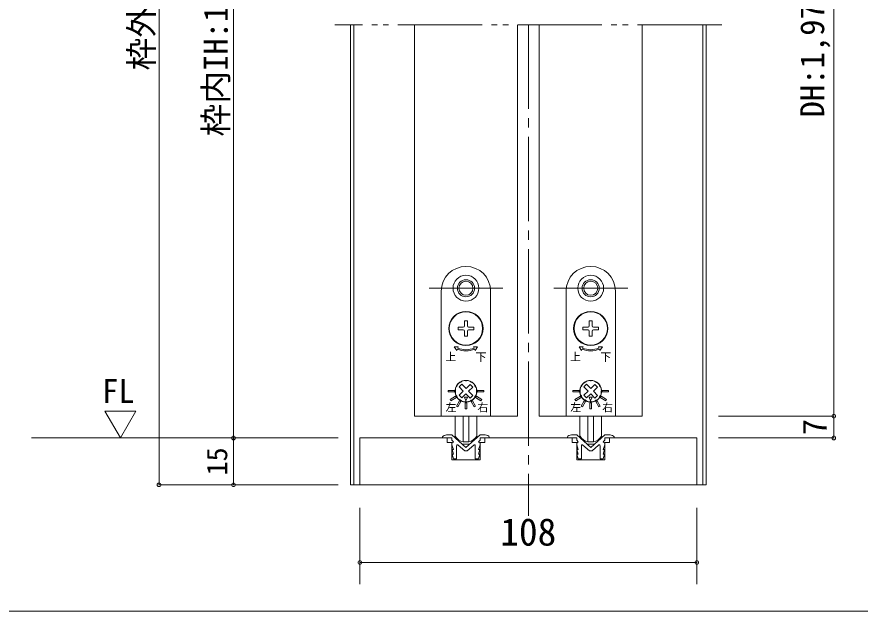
# Model space of a CAD drawing. Units: millimetres on the paper, enlarged 10 times, with parts at other scales. Extents: x -2000 to 2000, y -1385 to 1385.
# Drawn here: x -1332 to -430, y -68 to 568 of the extents above; entities that cross this region are included whole.
import ezdxf
from ezdxf.enums import TextEntityAlignment as Align

# ---------------------------------------------------------------- set-up
doc = ezdxf.new("R2010")
doc.units = ezdxf.units.MM
doc.header["$LTSCALE"] = 10
doc.header["$PDMODE"] = 32
doc.header["$PDSIZE"] = 4
for name, pattern in [('CHAIN2', [12, 9, -1, 1, -1]), ('DOUBLE_CHAIN2', [12.8, 9, -1, 0.6, -0.6, 0.6, -1]), ('USER1', [19.05, 12.7, -6.35])]:
    doc.linetypes.add(name, pattern=pattern)
for name, color, linetype, lineweight in [('1-0_H-SYM', 7, 'Continuous', 20), ('1-1_0', 7, 'Continuous', 20), ('2-0_18', 7, 'Continuous', 18)]:
    doc.layers.add(name, color=color, linetype=linetype, lineweight=lineweight)
doc.styles.add('ＭＳ ゴシック', font='')
doc.styles.get('ＭＳ ゴシック').set_extended_font_data('MS Gothic')

msp = doc.modelspace()

# ---------------------------------------------------------------- linework, layer by layer
at = {"layer": '1-0_H-SYM'}
msp.add_line((380, -67.5), (-1950, -67.5), dxfattribs=at)
msp.add_line((380, -67.5), (-1950, -67.5), dxfattribs=at)
at = {"layer": '1-1_0'}
msp.add_lwpolyline([(380, -67.5), (-1950, -67.5), (-1950, 1335)], dxfattribs=at)
at = {"layer": '2-0_18', "color": 4, "lineweight": 9}
for p, q in [((-1179.75, 1051.34), (-1179.75, 67.52)), ((-458.59, 140.85), (-458.59, 904.67)), ((-458.59, 140.85), (-581.67, 140.85)), ((-458.59, 140.85), (-458.59, 117.52)), ((-988.33, 117.52), (-1315.99, 117.52)), ((-1100.23, 117.52), (-1100.23, 67.52)), ((-1100.23, 117.52), (-1005.41, 117.52)), ((-458.59, 117.52), (-581.67, 117.52)), ((-988.33, 67.52), (-1179.75, 67.52)), ((-988.33, 67.52), (-1104.4, 67.52)), ((-1100.23, 67.52), (-1005.41, 67.52))]:
    msp.add_line(p, q, dxfattribs=at)
at = {"layer": '2-0_18', "linetype": 'DOUBLE_CHAIN2', "lineweight": 20}
msp.add_line((-578.33, 559.18), (-991.67, 559.18), dxfattribs=at)
at = {"layer": '2-0_18', "lineweight": 20}
for p, q in [((-975, 559.18), (-975, 67.52)), ((-971.67, 559.18), (-971.67, 67.52)), ((-906.67, 559.18), (-906.67, 140.85)), ((-796.67, 559.18), (-796.67, 140.85)), ((-773.33, 559.18), (-773.33, 140.85)), ((-663.33, 559.18), (-663.33, 140.85)), ((-598.33, 559.18), (-598.33, 67.52)), ((-595, 559.18), (-595, 67.52)), ((-906.67, 140.85), (-796.67, 140.85)), ((-773.33, 140.85), (-663.33, 140.85)), ((-871.67, 117.52), (-965, 117.52)), ((-875.67, 117.52), (-866.67, 117.52)), ((-871.67, 117.52), (-871.67, 112.52)), ((-866.67, 120.85), (-870.95, 120.85)), ((-836.67, 120.85), (-832.38, 120.85)), ((-827.67, 117.52), (-836.67, 117.52)), ((-831.67, 117.52), (-831.67, 112.52)), ((-738.33, 117.52), (-831.67, 117.52)), ((-742.33, 117.52), (-733.33, 117.52)), ((-738.33, 117.52), (-738.33, 112.52)), ((-733.33, 120.85), (-737.62, 120.85)), ((-703.33, 120.85), (-699.05, 120.85)), ((-694.33, 117.52), (-703.33, 117.52)), ((-698.33, 117.52), (-698.33, 112.52)), ((-605, 117.52), (-698.33, 117.52)), ((-605, 67.52), (-605, 117.52)), ((-871.67, 112.52), (-866.67, 112.52)), ((-866.67, 112.52), (-866.67, 94.18)), ((-861.67, 95.18), (-861.67, 109.27)), ((-860, 110.02), (-853.06, 103.85)), ((-855.42, 110.85), (-847.92, 110.85)), ((-843.33, 110.02), (-850.27, 103.85)), ((-841.67, 109.27), (-841.67, 95.18)), ((-836.67, 94.18), (-836.67, 112.52)), ((-831.67, 112.52), (-836.67, 112.52)), ((-738.33, 112.52), (-733.33, 112.52)), ((-733.33, 112.52), (-733.33, 94.18)), ((-728.33, 109.27), (-728.33, 95.18)), ((-726.67, 110.02), (-719.73, 103.85)), ((-714.58, 110.85), (-722.08, 110.85)), ((-710, 110.02), (-716.94, 103.85)), ((-708.33, 95.18), (-708.33, 109.27)), ((-703.33, 94.18), (-703.33, 112.52)), ((-698.33, 112.52), (-703.33, 112.52)), ((-865, 95.18), (-866.5, 100.18)), ((-853.06, 103.85), (-850.27, 103.85)), ((-838.33, 95.18), (-836.83, 100.18)), ((-731.67, 95.18), (-733.17, 100.18)), ((-716.94, 103.85), (-719.73, 103.85)), ((-705, 95.18), (-703.5, 100.18)), ((-836.67, 94.18), (-866.67, 94.18)), ((-865, 95.18), (-861.67, 95.18)), ((-838.33, 95.18), (-841.67, 95.18)), ((-703.33, 94.18), (-733.33, 94.18)), ((-731.67, 95.18), (-728.33, 95.18)), ((-705, 95.18), (-708.33, 95.18)), ((-595, 67.52), (-975, 67.52)), ((-965, -38.82), (-965, 42.85)), ((-605, -38.82), (-605, 42.85)), ((-965, -15.49), (-605, -15.49))]:
    msp.add_line(p, q, dxfattribs=at)
at = {"layer": '2-0_18', "color": 4, "linetype": 'CHAIN2', "lineweight": 9}
msp.add_line((-785, 559.18), (-785, 34.18), dxfattribs=at)
at = {"layer": '2-0_18', "color": 2, "linetype": 'USER1'}
for p, q in [((-891.17, 277.52), (-812.17, 277.52)), ((-757.83, 277.52), (-678.83, 277.52))]:
    msp.add_line(p, q, dxfattribs=at)
at = {"layer": '2-0_18'}
for p, q in [((-878, 274.52), (-878, 140.85)), ((-825.33, 140.85), (-825.33, 274.52)), ((-744.67, 274.52), (-744.67, 140.85)), ((-692, 140.85), (-692, 274.52)), ((-850.17, 242.85), (-853.17, 242.85)), ((-853.17, 237.35), (-853.17, 242.85)), ((-850.17, 237.35), (-850.17, 242.85)), ((-843.33, 236.02), (-848.83, 236.02)), ((-843.33, 236.02), (-843.33, 233.02)), ((-716.83, 242.85), (-719.83, 242.85)), ((-719.83, 237.35), (-719.83, 242.85)), ((-716.83, 237.35), (-716.83, 242.85)), ((-710, 236.02), (-715.5, 236.02)), ((-710, 236.02), (-710, 233.02)), ((-854.5, 233.02), (-860, 233.02)), ((-853.17, 226.18), (-853.17, 231.68)), ((-850.17, 226.18), (-853.17, 226.18)), ((-850.17, 226.18), (-850.17, 231.68)), ((-843.33, 233.02), (-848.83, 233.02)), ((-721.17, 233.02), (-726.67, 233.02)), ((-719.83, 226.18), (-719.83, 231.68)), ((-716.83, 226.18), (-719.83, 226.18)), ((-716.83, 226.18), (-716.83, 231.68)), ((-710, 233.02), (-715.5, 233.02)), ((-854.49, 167.55), (-858.92, 172.08)), ((-851.63, 170.35), (-847.1, 174.77)), ((-721.16, 167.55), (-725.58, 172.08)), ((-718.3, 170.35), (-713.77, 174.77)), ((-859.03, 163.13), (-854.49, 167.55)), ((-856.23, 160.27), (-859.03, 163.13)), ((-856.23, 160.27), (-851.7, 164.69)), ((-847.28, 160.16), (-851.7, 164.69)), ((-844.42, 162.95), (-847.28, 160.16)), ((-725.69, 163.13), (-721.16, 167.55)), ((-722.9, 160.27), (-725.69, 163.13)), ((-722.9, 160.27), (-718.37, 164.69)), ((-713.94, 160.16), (-718.37, 164.69)), ((-711.08, 162.95), (-713.94, 160.16)), ((-878, 140.85), (-825.33, 140.85)), ((-863.33, 120.41), (-863.33, 140.85)), ((-854.58, 140.85), (-854.58, 113.34)), ((-848.75, 140.85), (-848.75, 113.34)), ((-840, 140.85), (-840, 120.41)), ((-744.67, 140.85), (-692, 140.85)), ((-730, 120.41), (-730, 140.85)), ((-721.25, 140.85), (-721.25, 113.34)), ((-715.42, 140.85), (-715.42, 113.34)), ((-706.67, 140.85), (-706.67, 120.41)), ((-854.58, 113.34), (-848.75, 113.34)), ((-721.25, 113.34), (-715.42, 113.34))]:
    msp.add_line(p, q, dxfattribs=at)
at = {"layer": '2-0_18', "color": 4, "lineweight": 9}
msp.add_lwpolyline([(-988.33, 931.34), (-1100.23, 931.34), (-1100.23, 107.48)], dxfattribs=at)
at = {"layer": '2-0_18'}
for points in [[(-854.5, 236.02), (-860, 236.02), (-860, 233.02)], [(-721.17, 236.02), (-726.67, 236.02), (-726.67, 233.02)], [(-860.34, 213.58), (-859.83, 214.81), (-864.16, 214.81), (-861.36, 211.11), (-860.85, 212.34)], [(-842.48, 212.34), (-841.97, 211.11), (-839.17, 214.81), (-843.5, 214.81), (-842.99, 213.58)], [(-727.01, 213.58), (-726.5, 214.81), (-730.83, 214.81), (-728.03, 211.11), (-727.52, 212.34)], [(-709.15, 212.34), (-708.64, 211.11), (-705.84, 214.81), (-710.17, 214.81), (-709.66, 213.58)], [(-851.63, 170.35), (-856.06, 174.88), (-858.92, 172.08)], [(-844.42, 162.95), (-848.84, 167.48), (-844.31, 171.91), (-847.1, 174.77)], [(-718.3, 170.35), (-722.72, 174.88), (-725.58, 172.08)], [(-711.08, 162.95), (-715.51, 167.48), (-710.97, 171.91), (-713.77, 174.77)]]:
    msp.add_lwpolyline(points, dxfattribs=at)
for points in [[(-870.67, 166.68), (-864, 166.68), (-864, 168.35), (-870.67, 168.35)], [(-832.67, 168.35), (-839.33, 168.35), (-839.33, 166.68), (-832.67, 166.68)], [(-737.33, 166.68), (-730.67, 166.68), (-730.67, 168.35), (-737.33, 168.35)], [(-699.33, 168.35), (-706, 168.35), (-706, 166.68), (-699.33, 166.68)], [(-867.7, 157.3), (-861.93, 160.63), (-862.76, 162.07), (-868.54, 158.74)], [(-860.44, 150.65), (-857.11, 156.42), (-858.56, 157.25), (-861.89, 151.48)], [(-851.79, 157.18), (-850.08, 161.16), (-853.41, 161.2)], [(-850.83, 155.18), (-852.5, 155.18), (-852.5, 148.52), (-850.83, 148.52)], [(-841.44, 151.48), (-844.78, 157.25), (-846.22, 156.42), (-842.89, 150.65)], [(-834.8, 158.74), (-840.57, 162.07), (-841.4, 160.63), (-835.63, 157.3)], [(-734.37, 157.3), (-728.6, 160.63), (-729.43, 162.07), (-735.2, 158.74)], [(-727.11, 150.65), (-723.78, 156.42), (-725.22, 157.25), (-728.56, 151.48)], [(-718.46, 157.18), (-716.74, 161.16), (-720.08, 161.2)], [(-717.5, 155.18), (-719.17, 155.18), (-719.17, 148.52), (-717.5, 148.52)], [(-708.11, 151.48), (-711.44, 157.25), (-712.89, 156.42), (-709.56, 150.65)], [(-701.46, 158.74), (-707.24, 162.07), (-708.07, 160.63), (-702.3, 157.3)]]:
    msp.add_lwpolyline(points, close=True, dxfattribs=at)
at = {"layer": '2-0_18', "color": 4, "lineweight": 9}
msp.add_lwpolyline([(-1221.06, 117.52), (-1204.57, 146.2), (-1237.76, 146.2)], close=True, dxfattribs=at)
at = {"layer": '2-0_18', "lineweight": 20}
for points in [[(-965, 117.52), (-965, 67.52), (-605, 67.52)], [(-866.67, 120.85), (-851.67, 107.52), (-836.67, 120.85)], [(-866.67, 110.18), (-866.67, 111.85), (-865, 113.52), (-866.67, 115.18), (-866.67, 117.52)], [(-836.67, 110.18), (-836.67, 111.85), (-838.33, 113.52), (-836.67, 115.18), (-836.67, 117.52)], [(-703.33, 120.85), (-718.33, 107.52), (-733.33, 120.85)], [(-733.33, 110.18), (-733.33, 111.85), (-731.67, 113.52), (-733.33, 115.18), (-733.33, 117.52)], [(-703.33, 110.18), (-703.33, 111.85), (-705, 113.52), (-703.33, 115.18), (-703.33, 117.52)], [(-866.5, 100.18), (-865, 100.18), (-866.5, 105.18), (-865, 105.18), (-866.67, 110.18)], [(-836.83, 100.18), (-838.33, 100.18), (-836.83, 105.18), (-838.33, 105.18), (-836.67, 110.18)], [(-733.17, 100.18), (-731.67, 100.18), (-733.17, 105.18), (-731.67, 105.18), (-733.33, 110.18)], [(-703.5, 100.18), (-705, 100.18), (-703.5, 105.18), (-705, 105.18), (-703.33, 110.18)]]:
    msp.add_lwpolyline(points, dxfattribs=at)
at = {"layer": '2-0_18'}
for centre, radius in [((-851.67, 277.52), 13.83), ((-718.33, 277.52), 13.83), ((-851.67, 277.52), 9.17), ((-851.67, 277.52), 7.5), ((-718.33, 277.52), 9.17), ((-718.33, 277.52), 7.5), ((-851.67, 234.52), 18.33), ((-718.33, 234.52), 18.33), ((-851.67, 234.52), 17.83), ((-718.33, 234.52), 17.83)]:
    msp.add_circle(centre, radius, dxfattribs=at)
for centre, radius, start, end in [((-851.67, 274.52), 26.33, 0, 180), ((-718.33, 274.52), 26.33, 0, 180), ((-854.5, 237.35), 1.33, 270, 360), ((-848.83, 237.35), 1.33, 180, 270), ((-721.17, 237.35), 1.33, 270, 360), ((-715.5, 237.35), 1.33, 180, 270), ((-854.5, 231.68), 1.33, 360, 90), ((-848.83, 231.68), 1.33, 90, 180), ((-721.17, 231.68), 1.33, 360, 90), ((-715.5, 231.68), 1.33, 90, 180), ((-851.67, 234.52), 24, 247.5, 292.5), ((-851.67, 234.52), 22.67, 247.5, 292.5), ((-718.33, 234.52), 24, 247.5, 292.5), ((-718.33, 234.52), 22.67, 247.5, 292.5), ((-851.67, 167.52), 11.67, 98.90298, 201.09702), ((-851.67, 167.52), 11.5, 160.42431, 168.17431), ((-859.36, 170.25), 3.33, 129.87866, 160.42431), ((-851.67, 167.52), 11.17, 146.90028, 151.69834), ((-857.75, 172.96), 3.33, 138.17431, 168.71996), ((-851.67, 167.52), 11.5, 130.42431, 138.17431), ((-856.96, 173.73), 3.33, 99.87866, 130.42431), ((-851.67, 167.52), 11.17, 116.90028, 121.69834), ((-854.21, 175.28), 3.33, 108.17431, 138.71996), ((-851.67, 167.52), 11.5, 100.42431, 108.17431), ((-853.14, 175.55), 3.33, 69.87866, 100.42431), ((-853.11, 176.74), 2.33, 72.61143, 98.90298), ((-851.67, 181.35), 2.5, 252.61143, 287.38857), ((-851.67, 167.52), 11.17, 86.90028, 91.69834), ((-849.99, 175.51), 3.33, 78.17431, 108.71996), ((-850.22, 176.74), 2.33, 81.09702, 107.38857), ((-851.67, 167.52), 11.67, 338.90298, 81.09702), ((-851.67, 167.52), 11.5, 70.42431, 78.17431), ((-848.93, 175.21), 3.33, 39.87866, 70.42431), ((-851.67, 167.52), 11.17, 56.90028, 61.69834), ((-846.22, 173.6), 3.33, 48.17431, 78.71996), ((-851.67, 167.52), 11.5, 40.42431, 48.17431), ((-845.45, 172.81), 3.33, 9.87866, 40.42431), ((-851.67, 167.52), 11.17, 26.90028, 31.69834), ((-843.91, 170.06), 3.33, 18.17431, 48.71996), ((-718.33, 167.52), 11.67, 98.90298, 201.09702), ((-718.33, 167.52), 11.5, 160.42431, 168.17431), ((-726.03, 170.25), 3.33, 129.87866, 160.42431), ((-718.33, 167.52), 11.17, 146.90028, 151.69834), ((-724.42, 172.96), 3.33, 138.17431, 168.71996), ((-718.33, 167.52), 11.5, 130.42431, 138.17431), ((-723.63, 173.73), 3.33, 99.87866, 130.42431), ((-718.33, 167.52), 11.17, 116.90028, 121.69834), ((-720.88, 175.28), 3.33, 108.17431, 138.71996), ((-718.33, 167.52), 11.5, 100.42431, 108.17431), ((-719.81, 175.55), 3.33, 69.87866, 100.42431), ((-719.78, 176.74), 2.33, 72.61143, 98.90298), ((-718.33, 181.35), 2.5, 252.61143, 287.38857), ((-718.33, 167.52), 11.17, 86.90028, 91.69834), ((-716.66, 175.51), 3.33, 78.17431, 108.71996), ((-716.89, 176.74), 2.33, 81.09702, 107.38857), ((-718.33, 167.52), 11.67, 338.90298, 81.09702), ((-718.33, 167.52), 11.5, 70.42431, 78.17431), ((-715.6, 175.21), 3.33, 39.87866, 70.42431), ((-718.33, 167.52), 11.17, 56.90028, 61.69834), ((-712.89, 173.6), 3.33, 48.17431, 78.71996), ((-718.33, 167.52), 11.5, 40.42431, 48.17431), ((-712.12, 172.81), 3.33, 9.87866, 40.42431), ((-718.33, 167.52), 11.17, 26.90028, 31.69834), ((-710.57, 170.06), 3.33, 18.17431, 48.71996), ((-859.7, 166.04), 3.33, 159.87866, 190.42431), ((-859.66, 169.19), 3.33, 168.17431, 198.71996), ((-851.67, 167.52), 11.5, 190.42431, 198.17431), ((-851.67, 167.52), 11.17, 176.90028, 181.69834), ((-859.43, 164.97), 3.33, 198.17431, 228.71996), ((-860.37, 164.16), 2.33, 201.09702, 227.38857), ((-863.65, 160.6), 2.5, 12.61143, 47.38857), ((-851.67, 167.52), 11.17, 206.90028, 211.69834), ((-839.69, 160.6), 2.5, 132.61143, 167.38857), ((-843.97, 164.78), 3.33, 309.87866, 340.42431), ((-842.96, 164.16), 2.33, 312.61143, 338.90298), ((-851.67, 167.52), 11.5, 340.42431, 348.17431), ((-851.67, 167.52), 11.5, 10.42431, 18.17431), ((-851.67, 167.52), 11.17, 356.90028, 1.69834), ((-843.67, 165.84), 3.33, 348.17431, 18.71996), ((-843.63, 168.99), 3.33, 339.87866, 10.42431), ((-726.37, 166.04), 3.33, 159.87866, 190.42431), ((-726.33, 169.19), 3.33, 168.17431, 198.71996), ((-718.33, 167.52), 11.5, 190.42431, 198.17431), ((-718.33, 167.52), 11.17, 176.90028, 181.69834), ((-726.09, 164.97), 3.33, 198.17431, 228.71996), ((-727.04, 164.16), 2.33, 201.09702, 227.38857), ((-730.31, 160.6), 2.5, 12.61143, 47.38857), ((-718.33, 167.52), 11.17, 206.90028, 211.69834), ((-706.35, 160.6), 2.5, 132.61143, 167.38857), ((-710.64, 164.78), 3.33, 309.87866, 340.42431), ((-709.63, 164.16), 2.33, 312.61143, 338.90298), ((-718.33, 167.52), 11.5, 340.42431, 348.17431), ((-718.33, 167.52), 11.5, 10.42431, 18.17431), ((-718.33, 167.52), 11.17, 356.90028, 1.69834), ((-710.34, 165.84), 3.33, 348.17431, 18.71996), ((-710.3, 168.99), 3.33, 339.87866, 10.42431), ((-858.93, 161.66), 2.33, 192.61143, 218.90298), ((-857.88, 162.22), 3.33, 189.87866, 220.42431), ((-851.67, 167.52), 11.67, 218.90298, 321.09702), ((-851.67, 167.52), 11.5, 220.42431, 228.17431), ((-857.11, 161.43), 3.33, 228.17431, 258.71996), ((-851.67, 167.52), 11.17, 236.90028, 241.69834), ((-854.4, 159.82), 3.33, 219.87866, 250.42431), ((-851.67, 167.52), 11.5, 250.42431, 258.17431), ((-853.34, 159.52), 3.33, 258.17431, 288.71996), ((-851.67, 167.52), 11.17, 266.90028, 271.69834), ((-850.19, 159.49), 3.33, 249.87866, 280.42431), ((-851.67, 167.52), 11.5, 280.42431, 288.17431), ((-849.12, 159.76), 3.33, 288.17431, 318.71996), ((-851.67, 167.52), 11.17, 296.90028, 301.69834), ((-846.37, 161.3), 3.33, 279.87866, 310.42431), ((-851.67, 167.52), 11.5, 310.42431, 318.17431), ((-845.58, 162.07), 3.33, 318.17431, 348.71996), ((-844.4, 161.66), 2.33, 321.09702, 347.38857), ((-851.67, 167.52), 11.17, 326.90028, 331.69834), ((-725.6, 161.66), 2.33, 192.61143, 218.90298), ((-724.55, 162.22), 3.33, 189.87866, 220.42431), ((-718.33, 167.52), 11.67, 218.90298, 321.09702), ((-718.33, 167.52), 11.5, 220.42431, 228.17431), ((-723.78, 161.43), 3.33, 228.17431, 258.71996), ((-718.33, 167.52), 11.17, 236.90028, 241.69834), ((-721.07, 159.82), 3.33, 219.87866, 250.42431), ((-718.33, 167.52), 11.5, 250.42431, 258.17431), ((-720.01, 159.52), 3.33, 258.17431, 288.71996), ((-718.33, 167.52), 11.17, 266.90028, 271.69834), ((-716.86, 159.49), 3.33, 249.87866, 280.42431), ((-718.33, 167.52), 11.5, 280.42431, 288.17431), ((-715.79, 159.76), 3.33, 288.17431, 318.71996), ((-718.33, 167.52), 11.17, 296.90028, 301.69834), ((-713.04, 161.3), 3.33, 279.87866, 310.42431), ((-718.33, 167.52), 11.5, 310.42431, 318.17431), ((-712.25, 162.07), 3.33, 318.17431, 348.71996), ((-711.07, 161.66), 2.33, 321.09702, 347.38857), ((-718.33, 167.52), 11.17, 326.90028, 331.69834), ((-861.67, 120.41), 1.67, 180, 210.56067), ((-851.62, 126.34), 13.33, 210.56067, 257.16143), ((-851.71, 126.34), 13.33, 282.83857, 329.43933), ((-841.67, 120.41), 1.67, 329.43933, 360), ((-728.33, 120.41), 1.67, 180, 210.56067), ((-718.29, 126.34), 13.33, 210.56067, 257.16143), ((-718.38, 126.34), 13.33, 282.83857, 329.43933), ((-708.33, 120.41), 1.67, 329.43933, 360)]:
    msp.add_arc(centre, radius, start, end, dxfattribs=at)
at = {"layer": '2-0_18', "lineweight": 20}
for centre, radius, start, end in [((-875.67, 118.52), 1, 121.58633, 270), ((-870.95, 110.85), 10, 90, 121.58633), ((-832.38, 110.85), 10, 58.41365, 90), ((-827.67, 118.52), 1, 270, 58.41365), ((-742.33, 118.52), 1, 121.58633, 270), ((-737.62, 110.85), 10, 90, 121.58633), ((-699.05, 110.85), 10, 58.41365, 90), ((-694.33, 118.52), 1, 270, 58.41365), ((-860.67, 109.27), 1, 48.36646, 180), ((-842.67, 109.27), 1, 0, 131.63353), ((-727.33, 109.27), 1, 48.36646, 180), ((-709.33, 109.27), 1, 0, 131.63353)]:
    msp.add_arc(centre, radius, start, end, dxfattribs=at)
at = {"layer": '2-0_18', "color": 4}
for p in [(-458.59, 140.85), (-1100.23, 117.52), (-458.59, 117.52), (-1179.75, 67.52), (-1100.23, 67.52)]:
    msp.add_point(p, dxfattribs=at)
at = {"layer": '2-0_18'}
for p in [(-965, -15.49), (-605, -15.49)]:
    msp.add_point(p, dxfattribs=at)

# ---------------------------------------------------------------- texts
at = {"layer": '2-0_18', "style": 'ＭＳ ゴシック'}
for s, height, p in [('枠外H:2,036', 25.66, (-1178.08, 510.27)), ('枠内IH:1,985', 25.66, (-1098.57, 439.7)), ('DH:1,970', 25.66, (-461.09, 459.98)), ('7', 25.66, (-458.59, 120.43)), ('15', 21.99, (-1100.23, 77.52))]:
    msp.add_text(s, height=height, rotation=90, dxfattribs=at).set_placement(p, align=Align.BOTTOM_LEFT)
for s, height, p in [('上', 8.55, (-873.74, 197.46)), ('下', 8.55, (-841.42, 197.2)), ('上', 8.55, (-740.41, 197.46)), ('下', 8.55, (-708.09, 197.2)), ('FL', 25.66, (-1240.72, 147.31)), ('左', 8.55, (-873.43, 143.28)), ('右', 8.55, (-839.45, 143.2)), ('左', 8.55, (-740.1, 143.28)), ('右', 8.55, (-706.12, 143.2)), ('108', 29.33, (-815, -6.32))]:
    msp.add_text(s, height=height, dxfattribs=at).set_placement(p, align=Align.BOTTOM_LEFT)

doc.saveas('drawing.dxf')
